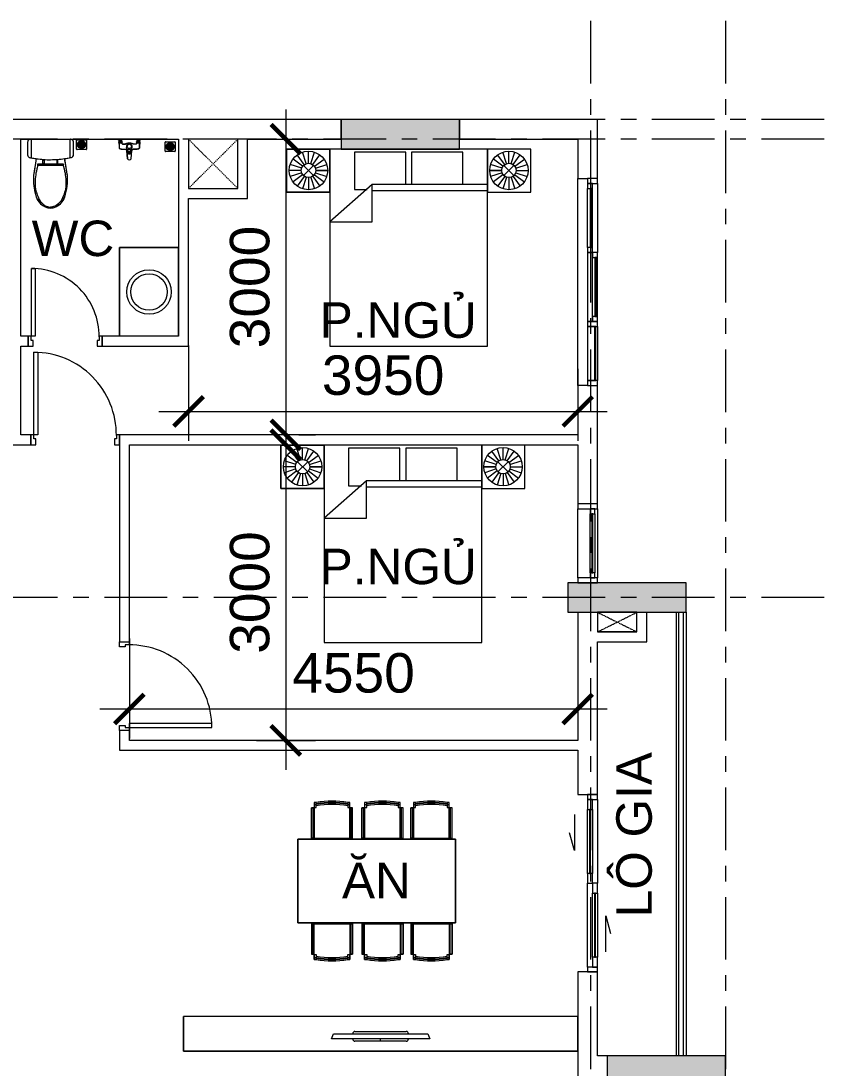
# Model space of a CAD drawing. Header units: millimetres. Extents: x -20144 to 126922, y -42414 to 48263.
# Drawn here: x 33850 to 42001, y 32975 to 43600 of the extents above; entities that cross this region are included whole.
import ezdxf

# ---------------------------------------------------------------- set-up
doc = ezdxf.new("R2010")
doc.units = ezdxf.units.MM
doc.linetypes.add('Dash', pattern=[6.35, 3.175, -3.175])
doc.linetypes.add('Grid Line', pattern=[22.225, 12.7, -3.175, 3.175, -3.175])
for name, color, linetype, lineweight in [('A-DETL-GENF', 31, 'Continuous', 5), ('A-DETL-GENF-HDLN', 161, 'Dash', 5), ('CHU', 181, 'Continuous', 5), ('CUA', 31, 'Continuous', 9), ('DIM', 1, 'Continuous', 5), ('LC.HA', 8, 'Continuous', 9), ('NET CAT', 3, 'Continuous', 5), ('NET THAY 1', 41, 'Continuous', 5), ('NET-CAT', 3, 'Continuous', 15), ('NET-THAY', 2, 'Continuous', 9), ('THIET BI', 44, 'Continuous', 5), ('THIET-BI', 44, 'Continuous', 5), ('TRUC', 225, 'Continuous', 5)]:
    doc.layers.add(name, color=color, linetype=linetype, lineweight=lineweight)
doc.styles.add('Arial_2', font='arial.ttf', dxfattribs={"height": 360})
doc.styles.add('TA1', font='arial.ttf')
doc.dimstyles.new('D_200_KTx2', dxfattribs={"dimtxt": 400, "dimasz": 300, "dimexe": 300, "dimexo": 300, "dimgap": 160, "dimtad": 1, "dimdec": 0, "dimzin": 9, "dimtxsty": 'TA1', "dimblk": 'ARCHTICK', "dimcen": 1, "dimdle": 300, "dimclrd": 256, "dimclre": 256, "dimclrt": 7, "dimadec": 0, "dimazin": 0, "dimtfac": 1, "dimtdec": 0, "dimtix": 1, "dimtmove": 1, "dimatfit": 3, "dimldrblk": 'ARCHTICK', "dimfxl": 0, "dimtolj": 1, "dimtzin": 0, "dimlwd": -1, "dimlwe": -1, "dimarcsym": 0})

# ---------------------------------------------------------------- blocks, each defined once
blk = doc.blocks.new('X-PHONG NGU 2 - X-PHONG NGU 2_Recovery_-1759957-MẶT BẰNG TẦNG 24')
at = {"layer": 'CUA'}
for p, q in [((-1000, 0), (-1050, 0)), ((-1050, 0), (-1050, -100)), ((-450, 0), (-1000, 0)), ((-1000, 0), (-1000, -75)), ((-1000, -100), (-1000, 0)), ((-450, -75), (-450, 0)), ((-400, 0), (-450, 0)), ((-450, 0), (-450, -100)), ((300, 0), (-400, 0)), ((-400, 0), (-400, -50)), ((-400, -100), (-400, 0)), ((300, -50), (300, 0)), ((350, 0), (300, 0)), ((300, 0), (300, -50)), ((350, -50), (350, 0)), ((350, 0), (950, 0)), ((1000, 0), (950, 0)), ((950, 0), (950, -50)), ((1050, 0), (1000, 0)), ((1000, 0), (1000, -100)), ((1000, -50), (1000, 0)), ((1050, -100), (1050, 0)), ((-1050, -100), (-1000, -100)), ((-450, -75), (-1000, -75)), ((-1000, -75), (-1000, -85)), ((-1000, -75), (-450, -75)), ((-1000, -85), (-450, -85)), ((-450, -100), (-1000, -100)), ((-450, -85), (-450, -75)), ((-450, -100), (-400, -100)), ((-400, -50), (300, -50)), ((-350, -50), (-400, -50)), ((-400, -50), (-400, -100)), ((-400, -100), (-350, -100)), ((-350, -100), (-350, -50)), ((250, -75), (-350, -75)), ((-350, -75), (-350, -85)), ((-350, -85), (250, -85)), ((250, -85), (-350, -85)), ((-350, -85), (-350, -100)), ((-350, -100), (250, -100)), ((300, -50), (250, -50)), ((250, -50), (250, -100)), ((250, -85), (250, -75)), ((250, -100), (250, -85)), ((250, -100), (300, -100)), ((300, -50), (350, -50)), ((300, -100), (300, -50)), ((1000, -100), (300, -100)), ((950, -25), (350, -25)), ((350, -25), (350, -35)), ((350, -35), (950, -35)), ((950, -35), (350, -35)), ((350, -35), (350, -50)), ((350, -50), (950, -50)), ((950, -35), (950, -25)), ((950, -50), (950, -35)), ((950, -50), (1000, -50)), ((1000, -100), (1050, -100))]:
    blk.add_line(p, q, dxfattribs=at)
blk = doc.blocks.new('CUA LO GIA _LUA_ - CUA LO GIA 1800-1425039-MẶT BẰNG TẦNG 24')
at = {"layer": 'CUA'}
for p, q in [((332, 184), (511, 232)), ((697, 184), (332, 184)), ((-850, 100), (-900, 100)), ((-900, 100), (-900, 0)), ((-850, 0), (-850, 100)), ((-850, 100), (0, 100)), ((-750, 50), (-850, 50)), ((-850, 50), (-850, 0)), ((-850, 0), (-750, 0)), ((-750, 0), (-750, 50)), ((-750, 50), (-100, 50)), ((-100, 30), (-750, 30)), ((-750, 30), (-750, 20)), ((-750, 20), (-100, 20)), ((-100, 0), (-750, 0)), ((0, 50), (-100, 50)), ((-100, 50), (-100, 0)), ((-100, 20), (-100, 30)), ((-100, 0), (0, 0)), ((100, 100), (0, 100)), ((0, 100), (0, 50)), ((0, 0), (0, 50)), ((0, 50), (100, 50)), ((100, 50), (100, 100)), ((100, 100), (750, 100)), ((750, 80), (100, 80)), ((100, 80), (100, 70)), ((100, 70), (750, 70)), ((750, 50), (100, 50)), ((850, 100), (750, 100)), ((750, 100), (750, 50)), ((750, 70), (750, 80)), ((750, 50), (850, 50)), ((850, 50), (850, 100)), ((900, 100), (850, 100)), ((850, 100), (850, 0)), ((900, 0), (900, 100)), ((-900, 0), (-850, 0)), ((850, 0), (0, 0)), ((850, 0), (900, 0)), ((-697, -134), (-332, -134)), ((-332, -134), (-511, -182))]:
    blk.add_line(p, q, dxfattribs=at)
blk = doc.blocks.new('X-PHONG NGU 5 - X-PHONG NGU 800-1425040-MẶT BẰNG TẦNG 24')
at = {"layer": 'CUA'}
for p, q in [((-350, 100), (-400, 100)), ((-400, 100), (-400, -100)), ((-350, -100), (-350, 100)), ((-350, 100), (350, 100)), ((400, 100), (350, 100)), ((350, 100), (350, -100)), ((400, -100), (400, 100)), ((-400, -100), (-350, -100)), ((-300, -25), (-350, -25)), ((-350, -25), (-350, -75)), ((-350, -75), (-300, -75)), ((350, -100), (-350, -100)), ((-300, -75), (-300, -25)), ((-300, -25), (300, -25)), ((300, -45), (-300, -45)), ((-300, -45), (-300, -55)), ((-300, -55), (300, -55)), ((300, -75), (-300, -75)), ((350, -25), (300, -25)), ((300, -25), (300, -75)), ((300, -55), (300, -45)), ((300, -75), (350, -75)), ((350, -75), (350, -25)), ((350, -100), (400, -100))]:
    blk.add_line(p, q, dxfattribs=at)
blk = doc.blocks.new('X-LA - X-LA-1425154-MẶT BẰNG TẦNG 24')
at = {"layer": 'THIET-BI'}
for p, q in [((450, 0), (-450, 0)), ((-450, 0), (-450, -600)), ((-450, -600), (-450, 0)), ((-450, 0), (450, 0)), ((-450, -600), (450, -600)), ((450, -600), (-450, -600))]:
    blk.add_line(p, q, dxfattribs=at)
for radius in [225, 185]:
    blk.add_circle((0, -300), radius, dxfattribs=at)
blk = doc.blocks.new('X-BAN AN 4 GHE - X-BAN AN 4 GHE 2-1366074-MẶT BẰNG TẦNG 24')
at = {"layer": 'THIET BI'}
for p, q in [((187, 373), (165, 373)), ((165, 373), (165, 318)), ((165, 373), (165, 10)), ((187, 373), (165, 373)), ((165, 351), (187, 351)), ((165, 322), (187, 322)), ((187, 338), (187, 373)), ((187, 322), (187, 338)), ((528, 373), (506, 373)), ((506, 373), (506, 338)), ((528, 373), (506, 373)), ((506, 351), (528, 351)), ((506, 338), (506, 322)), ((506, 322), (528, 322)), ((528, 318), (528, 373)), ((528, 10), (528, 373)), ((699, 373), (677, 373)), ((677, 373), (677, 318)), ((677, 373), (677, 10)), ((699, 373), (677, 373)), ((677, 351), (699, 351)), ((677, 322), (699, 322)), ((699, 338), (699, 373)), ((699, 322), (699, 338)), ((1039, 373), (1018, 373)), ((1018, 373), (1018, 338)), ((1039, 373), (1018, 373)), ((1018, 351), (1039, 351)), ((1018, 338), (1018, 322)), ((1018, 322), (1039, 322)), ((1039, 318), (1039, 373)), ((1039, 10), (1039, 373)), ((1195, 373), (1174, 373)), ((1174, 373), (1174, 318)), ((1174, 373), (1174, 10)), ((1195, 373), (1174, 373)), ((1174, 351), (1195, 351)), ((1174, 322), (1195, 322)), ((1195, 338), (1195, 373)), ((1195, 322), (1195, 338)), ((1536, 373), (1515, 373)), ((1515, 373), (1515, 338)), ((1536, 373), (1515, 373)), ((1515, 351), (1536, 351)), ((1515, 338), (1515, 322)), ((1515, 322), (1536, 322)), ((1536, 318), (1536, 373)), ((1536, 10), (1536, 373)), ((165, 318), (137, 318)), ((137, 318), (137, 10)), ((137, 318), (156, 318)), ((137, 10), (137, 318)), ((156, 318), (156, 10)), ((556, 318), (528, 318)), ((537, 318), (537, 10)), ((556, 318), (537, 318)), ((556, 10), (556, 318)), ((556, 10), (556, 318)), ((648, 318), (648, 10)), ((677, 318), (648, 318)), ((648, 318), (667, 318)), ((648, 10), (648, 318)), ((667, 318), (667, 10)), ((1068, 318), (1039, 318)), ((1049, 318), (1049, 10)), ((1068, 318), (1049, 318)), ((1068, 10), (1068, 318)), ((1068, 10), (1068, 318)), ((1145, 318), (1145, 10)), ((1174, 318), (1145, 318)), ((1145, 318), (1164, 318)), ((1145, 10), (1145, 318)), ((1164, 318), (1164, 10)), ((1565, 318), (1536, 318)), ((1546, 318), (1546, 10)), ((1565, 318), (1546, 318)), ((1565, 10), (1565, 318)), ((1565, 10), (1565, 318)), ((1600, 0), (0, 0)), ((0, 0), (0, -850)), ((0, -850), (0, 0)), ((0, 0), (1600, 0)), ((137, 10), (556, 10)), ((156, 10), (137, 10)), ((165, 10), (528, 10)), ((537, 10), (556, 10)), ((648, 10), (1068, 10)), ((667, 10), (648, 10)), ((677, 10), (1039, 10)), ((1049, 10), (1068, 10)), ((1145, 10), (1565, 10)), ((1164, 10), (1145, 10)), ((1174, 10), (1536, 10)), ((1546, 10), (1565, 10)), ((1600, -850), (1600, 0)), ((1600, 0), (1600, -850)), ((0, -850), (1600, -850)), ((1600, -850), (0, -850)), ((556, -860), (137, -860)), ((137, -860), (137, -1168)), ((156, -860), (137, -860)), ((137, -860), (137, -1168)), ((156, -1168), (156, -860)), ((165, -860), (528, -860)), ((165, -1223), (165, -860)), ((528, -860), (528, -1223)), ((537, -860), (556, -860)), ((537, -1168), (537, -860)), ((556, -1168), (556, -860)), ((556, -860), (556, -1168)), ((1068, -860), (648, -860)), ((648, -860), (648, -1168)), ((667, -860), (648, -860)), ((648, -860), (648, -1168)), ((667, -1168), (667, -860)), ((677, -860), (1039, -860)), ((677, -1223), (677, -860)), ((1039, -860), (1039, -1223)), ((1049, -860), (1068, -860)), ((1049, -1168), (1049, -860)), ((1068, -1168), (1068, -860)), ((1068, -860), (1068, -1168)), ((1565, -860), (1145, -860)), ((1145, -860), (1145, -1168)), ((1164, -860), (1145, -860)), ((1145, -860), (1145, -1168)), ((1164, -1168), (1164, -860)), ((1174, -860), (1536, -860)), ((1174, -1223), (1174, -860)), ((1536, -860), (1536, -1223)), ((1546, -860), (1565, -860)), ((1546, -1168), (1546, -860)), ((1565, -1168), (1565, -860)), ((1565, -860), (1565, -1168)), ((137, -1168), (165, -1168)), ((137, -1168), (156, -1168)), ((165, -1168), (165, -1223)), ((528, -1223), (528, -1168)), ((528, -1168), (556, -1168)), ((556, -1168), (537, -1168)), ((648, -1168), (677, -1168)), ((648, -1168), (667, -1168)), ((677, -1168), (677, -1223)), ((1039, -1223), (1039, -1168)), ((1039, -1168), (1068, -1168)), ((1068, -1168), (1049, -1168)), ((1145, -1168), (1174, -1168)), ((1145, -1168), (1164, -1168)), ((1174, -1168), (1174, -1223)), ((1536, -1223), (1536, -1168)), ((1536, -1168), (1565, -1168)), ((1565, -1168), (1546, -1168)), ((165, -1172), (187, -1172)), ((165, -1201), (187, -1201)), ((165, -1223), (187, -1223)), ((187, -1223), (165, -1223)), ((187, -1172), (187, -1188)), ((187, -1188), (187, -1223)), ((506, -1172), (528, -1172)), ((506, -1188), (506, -1172)), ((506, -1223), (506, -1188)), ((506, -1201), (528, -1201)), ((506, -1223), (528, -1223)), ((528, -1223), (506, -1223)), ((677, -1172), (699, -1172)), ((677, -1201), (699, -1201)), ((677, -1223), (699, -1223)), ((699, -1223), (677, -1223)), ((699, -1172), (699, -1188)), ((699, -1188), (699, -1223)), ((1018, -1172), (1039, -1172)), ((1018, -1188), (1018, -1172)), ((1018, -1223), (1018, -1188)), ((1018, -1201), (1039, -1201)), ((1018, -1223), (1039, -1223)), ((1039, -1223), (1018, -1223)), ((1174, -1172), (1195, -1172)), ((1174, -1201), (1195, -1201)), ((1174, -1223), (1195, -1223)), ((1195, -1223), (1174, -1223)), ((1195, -1172), (1195, -1188)), ((1195, -1188), (1195, -1223)), ((1515, -1172), (1536, -1172)), ((1515, -1188), (1515, -1172)), ((1515, -1223), (1515, -1188)), ((1515, -1201), (1536, -1201)), ((1515, -1223), (1536, -1223)), ((1536, -1223), (1515, -1223))]:
    blk.add_line(p, q, dxfattribs=at)
for centre, radius, start, end in [((347, -628), 1013, 80.9407, 99.0593), ((347, -628), 1013, 80.9407, 99.0593), ((347, -628), 999, 80.808, 99.192), ((347, -648), 1013, 80.9407, 99.0593), ((347, -648), 999, 80.808, 99.192), ((858, -628), 1013, 80.9407, 99.0593), ((858, -628), 1013, 80.9407, 99.0593), ((858, -628), 999, 80.808, 99.192), ((858, -648), 1013, 80.9407, 99.0593), ((858, -648), 999, 80.808, 99.192), ((1355, -628), 1013, 80.9407, 99.0593), ((1355, -628), 1013, 80.9407, 99.0593), ((1355, -628), 999, 80.808, 99.192), ((1355, -648), 1013, 80.9407, 99.0593), ((1355, -648), 999, 80.808, 99.192), ((347, -202), 999, 260.808, 279.192), ((347, -202), 1013, 260.9407, 279.0593), ((347, -222), 999, 260.808, 279.192), ((347, -222), 1013, 260.9407, 279.0593), ((347, -222), 1013, 260.9407, 279.0593), ((858, -202), 999, 260.808, 279.192), ((858, -202), 1013, 260.9407, 279.0593), ((858, -222), 999, 260.808, 279.192), ((858, -222), 1013, 260.9407, 279.0593), ((858, -222), 1013, 260.9407, 279.0593), ((1355, -202), 999, 260.808, 279.192), ((1355, -202), 1013, 260.9407, 279.0593), ((1355, -222), 999, 260.808, 279.192), ((1355, -222), 1013, 260.9407, 279.0593), ((1355, -222), 1013, 260.9407, 279.0593)]:
    blk.add_arc(centre, radius, start, end, dxfattribs=at)
blk = doc.blocks.new('X-GIUONG1 - X-GIUONG-1305651-MẶT BẰNG TẦNG 24')
at = {"layer": 'THIET BI'}
for p, q in [((-800, 0), (-1239, 0)), ((-1239, 0), (-1239, -439)), ((-1239, 0), (-800, 0)), ((-1239, -439), (-1239, 0)), ((-1076, -174), (-1174, -103)), ((-1060, -158), (-1131, -60)), ((-1039, -148), (-1077, -32)), ((-1017, -144), (-1017, -22)), ((-994, -148), (-956, -32)), ((-974, -158), (-902, -60)), ((-957, -174), (-859, -103)), ((-800, -439), (-800, 0)), ((800, 0), (-800, 0)), ((-800, 0), (-800, -2000)), ((800, 0), (-800, 0)), ((-800, 0), (-800, -439)), ((-800, 0), (-800, -2000)), ((-550, -30), (-550, -410)), ((-30, -30), (-550, -30)), ((-30, -360), (-30, -30)), ((30, -30), (30, -360)), ((550, -30), (30, -30)), ((550, -360), (550, -30)), ((1239, 0), (800, 0)), ((800, 0), (800, -439)), ((800, -2000), (800, 0)), ((1239, 0), (800, 0)), ((800, 0), (800, -439)), ((800, -2000), (800, 0)), ((957, -174), (859, -103)), ((974, -158), (902, -60)), ((994, -148), (956, -32)), ((1017, -144), (1017, -22)), ((1039, -148), (1077, -32)), ((1060, -158), (1131, -60)), ((1076, -174), (1174, -103)), ((1239, -439), (1239, 0)), ((1239, -439), (1239, 0)), ((-1086, -195), (-1202, -157)), ((-1068, -269), (-965, -166)), ((-1068, -166), (-965, -269)), ((-947, -195), (-831, -157)), ((947, -195), (831, -157)), ((1068, -269), (965, -166)), ((1068, -166), (965, -269)), ((1086, -195), (1202, -157)), ((-1090, -217), (-1212, -217)), ((-1086, -240), (-1202, -278)), ((-1076, -260), (-1174, -332)), ((-1060, -277), (-1131, -375)), ((-1039, -287), (-1077, -403)), ((-1017, -291), (-1017, -412)), ((-994, -287), (-956, -403)), ((-974, -277), (-902, -375)), ((-957, -260), (-859, -332)), ((-947, -240), (-831, -278)), ((-943, -217), (-821, -217)), ((-821, -217), (-943, -217)), ((943, -217), (821, -217)), ((821, -217), (943, -217)), ((947, -240), (831, -278)), ((957, -260), (859, -332)), ((974, -277), (902, -375)), ((994, -287), (956, -403)), ((1017, -291), (1017, -412)), ((1039, -287), (1077, -403)), ((1060, -277), (1131, -375)), ((1076, -260), (1174, -332)), ((1086, -240), (1202, -278)), ((1090, -217), (1212, -217)), ((-370, -360), (-800, -740)), ((-550, -410), (-420, -410)), ((-370, -740), (-370, -360)), ((800, -360), (-370, -360)), ((-370, -420), (800, -420)), ((-1239, -439), (-800, -439)), ((-800, -439), (-1239, -439)), ((800, -439), (1239, -439)), ((800, -439), (1239, -439)), ((-800, -740), (-370, -740)), ((-800, -2000), (800, -2000)), ((-800, -2000), (800, -2000))]:
    blk.add_line(p, q, dxfattribs=at)
for centre, radius in [((-1017, -217), 195), ((1017, -217), 195), ((-1017, -217), 73.2), ((1017, -217), 73.2)]:
    blk.add_circle(centre, radius, dxfattribs=at)
blk = doc.blocks.new('X-XI2 - X-XI-V17-MẶT BẰNG TẦNG 24')
at = {"layer": 'THIET-BI'}
for p, q in [((-231, -17), (-233, -33)), ((-233, -29), (-233, -158)), ((-233, -29), (-233, -158)), ((-233, -33), (-233, -45)), ((-233, -45), (-233, -158)), ((-228, -12), (-231, -17)), ((-222, -6), (-228, -12)), ((-212, -1), (-222, -6)), ((-205, 0), (-212, -1)), ((-195, 0), (-195, -186)), ((195, 0), (195, -186)), ((215, -2), (205, 0)), ((219, -4), (215, -2)), ((225, -8), (219, -4)), ((228, -12), (225, -8)), ((232, -19), (228, -12)), ((233, -29), (232, -19)), ((233, -158), (233, -29)), ((233, -158), (233, -29)), ((233, -158), (233, -29)), ((-233, -158), (-233, -162)), ((-233, -162), (-231, -169)), ((-231, -169), (-228, -174)), ((-228, -174), (-224, -179)), ((-224, -179), (-217, -184)), ((-217, -184), (-209, -186)), ((-209, -186), (-202, -188)), ((-202, -188), (-192, -190)), ((-192, -190), (-184, -191)), ((-184, -191), (-168, -194)), ((-168, -194), (-150, -197)), ((-144, -197), (-167, -335)), ((-144, -197), (-167, -335)), ((-150, -197), (-144, -197)), ((-144, -197), (-148, -221)), ((144, -197), (213, -186)), ((167, -335), (144, -197)), ((167, -335), (144, -197)), ((147, -216), (144, -197)), ((213, -186), (221, -182)), ((221, -182), (226, -176)), ((226, -176), (232, -167)), ((232, -167), (233, -158)), ((-162, -304), (-165, -322)), ((-158, -281), (-162, -304)), ((-155, -266), (-158, -281)), ((-148, -221), (-155, -266)), ((-128, -250), (128, -250)), ((-128, -268), (-128, -250)), ((-9, -268), (-128, -268)), ((-77, -214), (-66, -214)), ((-77, -245), (-77, -214)), ((-66, -245), (-77, -245)), ((-66, -214), (-66, -245)), ((128, -268), (-9, -268)), ((64, -214), (64, -245)), ((74, -214), (64, -214)), ((64, -245), (74, -245)), ((74, -245), (74, -214)), ((128, -250), (128, -268)), ((152, -245), (147, -216)), ((157, -278), (152, -245)), ((162, -305), (157, -278)), ((167, -335), (162, -305)), ((-171, -365), (-173, -383)), ((-173, -383), (-173, -402)), ((-173, -402), (-173, -436)), ((-169, -349), (-171, -365)), ((-165, -322), (-169, -349)), ((172, -371), (167, -335)), ((173, -396), (172, -371)), ((173, -426), (173, -396)), ((-173, -436), (-173, -446)), ((-173, -446), (-170, -475)), ((-170, -475), (-166, -495)), ((-166, -495), (-161, -521)), ((-161, -521), (-151, -556)), ((155, -544), (162, -518)), ((162, -518), (165, -502)), ((165, -502), (173, -446)), ((173, -446), (173, -426)), ((-151, -556), (-144, -587)), ((-144, -587), (-132, -613)), ((-132, -613), (-122, -629)), ((-122, -629), (-100, -654)), ((114, -639), (132, -613)), ((132, -613), (145, -581)), ((145, -581), (151, -556)), ((151, -556), (155, -544)), ((-100, -654), (-88, -665)), ((-88, -665), (-70, -677)), ((-70, -677), (-50, -687)), ((-50, -687), (-20, -697)), ((-20, -697), (0, -700)), ((0, -700), (35, -693)), ((35, -693), (61, -682)), ((61, -682), (86, -666)), ((86, -666), (100, -654)), ((100, -654), (114, -639))]:
    blk.add_line(p, q, dxfattribs=at)
for centre, radius, start, end in [((-204, -29), 29, 91.4594, 180), ((-204, -29), 29, 90.5094, 180), ((204, -29), 29, 360, 88.5406), ((204, -29), 29, 0, 89.4906), ((-204, -158), 29, 180, 259.8599), ((-204, -158), 29, 180, 259.8599), ((18, 960), 1169, 258.7762, 262.0348), ((18, 960), 1169, 258.7762, 262.0348), ((18, 960), 1169, 262.1447, 269.1633), ((-16, 958), 1166, 270.8375, 277.7683), ((-18, 960), 1169, 277.9652, 281.2238), ((-18, 960), 1169, 277.9652, 281.2238), ((204, -158), 29, 280.1401, 360), ((204, -158), 29, 280.1401, 0), ((287, -414), 461, 170.0941, 197.8856), ((287, -414), 461, 170.0941, 197.8856), ((-287, -414), 461, 342.1144, 9.9059), ((-287, -414), 461, 342.1144, 9.9059), ((18, -530), 172, 188.8267, 263.9098), ((18, -530), 172, 188.8267, 263.9098), ((-18, -530), 172, 276.0902, 351.1733), ((-18, -530), 172, 276.0902, 351.1733)]:
    blk.add_arc(centre, radius, start, end, dxfattribs=at)
for points in [[(-128, -268), (-143, -316), (-152, -365), (-160, -442), (-151, -517), (-130, -585), (-94, -652), (-37, -689), (-3, -689), (0, -689)], [(128, -268), (143, -316), (152, -365), (160, -442), (151, -517), (130, -585), (94, -652), (37, -689), (3, -689), (0, -689)]]:
    blk.add_open_spline(points, degree=3, knots=[12.724379, 12.724379, 12.724379, 12.724379, 75.096459, 151.912755, 228.70098, 282.501534, 351.034079, 439.49288, 447.51098, 447.51098, 447.51098, 447.51098], dxfattribs=at)
blk = doc.blocks.new('X-SEN1 - X-SEN-1404906-MẶT BẰNG TẦNG 24')
at = {"layer": 'THIET-BI'}
for p, q in [((-68, 0), (-112, 0)), ((-112, 0), (-112, -4)), ((-112, 0), (-68, 0)), ((-112, -4), (-112, 0)), ((-68, -4), (-68, 0)), ((-68, 0), (-68, -4)), ((112, 0), (68, 0)), ((68, 0), (68, -4)), ((68, 0), (68, -4)), ((112, 0), (68, 0)), ((112, -4), (112, 0)), ((112, -4), (112, 0)), ((-112, -4), (-100, -13)), ((-68, -4), (-112, -4)), ((-112, -4), (-100, -13)), ((-100, -25), (-107, -25)), ((-73, -25), (-107, -25)), ((-107, -34), (-105, -34)), ((-107, -34), (-73, -34)), ((-105, -34), (-105, -37)), ((-105, -34), (-105, -37)), ((-75, -34), (-105, -34)), ((-105, -37), (-75, -37)), ((-100, -13), (-100, -25)), ((-100, -13), (-80, -13)), ((-80, -13), (-100, -13)), ((-100, -13), (-100, -25)), ((-80, -13), (-68, -4)), ((-80, -13), (-68, -4)), ((-80, -25), (-80, -13)), ((-80, -25), (-80, -13)), ((-73, -25), (-80, -25)), ((-75, -37), (-75, -34)), ((-75, -34), (-73, -34)), ((-75, -37), (-75, -34)), ((-13, -142), (-28, -81)), ((-8, -140), (-14, -105)), ((8, -140), (14, -105)), ((13, -142), (28, -81)), ((68, -4), (80, -13)), ((112, -4), (68, -4)), ((68, -4), (80, -13)), ((80, -25), (73, -25)), ((107, -25), (73, -25)), ((73, -34), (75, -34)), ((73, -34), (107, -34)), ((75, -34), (75, -37)), ((75, -34), (75, -37)), ((105, -34), (75, -34)), ((75, -37), (105, -37)), ((80, -13), (80, -25)), ((100, -13), (80, -13)), ((80, -13), (100, -13)), ((100, -13), (80, -13)), ((80, -13), (80, -25)), ((100, -13), (112, -4)), ((100, -13), (112, -4)), ((100, -25), (100, -13)), ((100, -25), (100, -13)), ((107, -25), (100, -25)), ((105, -37), (105, -34)), ((105, -34), (107, -34)), ((105, -37), (105, -34)), ((-27, -113), (-17, -199)), ((-17, -199), (-27, -113)), ((17, -199), (27, -113)), ((17, -199), (27, -113))]:
    blk.add_line(p, q, dxfattribs=at)
for centre, radius in [((0, -73), 21.5), ((0, -130), 7.2)]:
    blk.add_circle(centre, radius, dxfattribs=at)
for centre, radius, start, end in [((-103, -30), 6.9, 148.0246, 211.9754), ((-103, -30), 6.9, 148.0246, 211.9754), ((-107, -27), 1.8, 90, 148.0246), ((-107, -27), 1.8, 90, 148.0246), ((-107, -33), 1.8, 211.9754, 270), ((-107, -33), 1.8, 211.9754, 270), ((-112, -30), 6.9, 319.2845, 40.7155), ((-94, -30), 6.9, 139.2845, 220.7155), ((-85, -30), 6.9, 319.2845, 40.7155), ((-68, -30), 6.9, 139.2845, 220.7155), ((-73, -27), 1.8, 31.9754, 90), ((-73, -27), 1.8, 31.9754, 90), ((-73, -33), 1.8, 270, 328.0246), ((-73, -33), 1.8, 270, 328.0246), ((-77, -30), 6.9, 328.0246, 31.9754), ((-77, -30), 6.9, 328.0246, 31.9754), ((0, -73), 28.3, 89.2517, 195.6693), ((-9, -105), 4.5, 74.0703, 190.1556), ((0, -73), 28.3, 254.0703, 270.7483), ((0, -73), 28.3, 344.3307, 90.7483), ((0, -73), 28.3, 269.2517, 285.9297), ((9, -105), 4.5, 349.8444, 105.9297), ((77, -30), 6.9, 148.0246, 211.9754), ((77, -30), 6.9, 148.0246, 211.9754), ((73, -27), 1.8, 90, 148.0246), ((73, -27), 1.8, 90, 148.0246), ((73, -33), 1.8, 211.9754, 270), ((73, -33), 1.8, 211.9754, 270), ((68, -30), 6.9, 319.2845, 40.7155), ((86, -30), 6.9, 139.2845, 220.7155), ((95, -30), 6.9, 319.2845, 40.7155), ((112, -30), 6.9, 139.2845, 220.7155), ((107, -27), 1.8, 31.9754, 90), ((107, -27), 1.8, 31.9754, 90), ((107, -33), 1.8, 270, 328.0246), ((107, -33), 1.8, 270, 328.0246), ((103, -30), 6.9, 328.0246, 31.9754), ((103, -30), 6.9, 328.0246, 31.9754), ((0, -191), 19.3, 205.0481, 334.9519), ((0, -191), 19.3, 205.0481, 334.9519), ((0, -135), 14.7, 208.4144, 331.5856), ((0, -137), 8.24, 201.1294, 338.8706)]:
    blk.add_arc(centre, radius, start, end, dxfattribs=at)
for points, knots in [([(-105, -37), (-105, -39), (-105, -43), (-105, -49), (-104, -54), (-104, -62), (-104, -68), (-104, -74), (-104, -75), (-104, -77), (-104, -78), (-104, -79), (-104, -80), (-104, -81), (-104, -82), (-104, -82), (-103, -83), (-103, -83), (-103, -83), (-103, -84), (-103, -85), (-103, -87), (-103, -88), (-103, -88), (-102, -89), (-102, -90), (-101, -91), (-101, -92), (-100, -92), (-99, -94), (-98, -95), (-96, -96), (-95, -97), (-94, -97), (-92, -98), (-91, -98), (-90, -98), (-90, -99), (-89, -99), (-88, -99), (-87, -99), (-86, -99), (-85, -99), (-84, -99), (-83, -99), (-82, -99), (-81, -99), (-80, -100), (-78, -100), (-76, -100), (-73, -100), (-70, -100), (-66, -101), (-62, -101), (-56, -102), (-52, -102), (-49, -102), (-47, -102), (-46, -102), (-45, -102), (-44, -102), (-44, -102), (-43, -102), (-41, -102), (-40, -102), (-39, -102), (-39, -102), (-38, -102), (-38, -102), (-38, -102), (-37, -102), (-36, -103), (-34, -103), (-33, -103), (-32, -104), (-32, -105), (-30, -106), (-29, -108), (-28, -110), (-27, -112), (-27, -113)], [0, 0, 0, 0, 0.041667, 0.083333, 0.125, 0.166667, 0.25, 0.270833, 0.28125, 0.291667, 0.296875, 0.302083, 0.3125, 0.322917, 0.328125, 0.330729, 0.333333, 0.335938, 0.338542, 0.34375, 0.354167, 0.364583, 0.369792, 0.375, 0.380208, 0.385417, 0.395833, 0.40625, 0.411458, 0.416667, 0.4375, 0.447917, 0.458333, 0.46875, 0.479167, 0.489583, 0.494792, 0.5, 0.505208, 0.510417, 0.520833, 0.53125, 0.536458, 0.541667, 0.546875, 0.552083, 0.5625, 0.572917, 0.583333, 0.604167, 0.625, 0.645833, 0.666667, 0.708333, 0.75, 0.791667, 0.802083, 0.8125, 0.822917, 0.828125, 0.833333, 0.838542, 0.84375, 0.854167, 0.864583, 0.869792, 0.872396, 0.875, 0.877604, 0.880208, 0.885417, 0.895833, 0.90625, 0.916667, 0.921875, 0.927083, 0.9375, 0.958333, 0.979167, 1, 1, 1, 1]), ([(-105, -37), (-105, -52), (-104, -69), (-103, -88), (-100, -94), (-92, -99), (-73, -100), (-54, -102), (-34, -102), (-29, -107), (-28, -111), (-27, -113)], [0, 0, 0, 0, 45.441328, 49.333631, 56.110562, 66.562664, 73.682324, 114.966912, 125.570438, 129.900151, 136.284558, 136.284558, 136.284558, 136.284558]), ([(0, -41), (-2, -41), (-6, -41), (-10, -41), (-14, -42), (-18, -42), (-21, -43), (-24, -44), (-27, -45), (-30, -45), (-33, -46), (-36, -47), (-39, -48), (-42, -49), (-45, -49), (-48, -50), (-52, -50), (-55, -51), (-57, -51), (-58, -51), (-59, -51), (-60, -51), (-61, -51), (-62, -51), (-62, -51), (-63, -51), (-64, -51), (-64, -51), (-65, -51), (-66, -51), (-66, -51), (-67, -51), (-67, -50), (-68, -50), (-69, -50), (-70, -49), (-71, -48), (-72, -47), (-73, -47), (-73, -46), (-74, -45), (-74, -44), (-74, -43), (-75, -43), (-75, -42), (-75, -41), (-75, -41), (-75, -40), (-75, -40), (-75, -39), (-75, -38), (-75, -37)], [0, 0, 0, 0, 0.041667, 0.083333, 0.125, 0.166667, 0.208333, 0.25, 0.291667, 0.333333, 0.375, 0.416667, 0.458333, 0.5, 0.541667, 0.583333, 0.625, 0.666667, 0.6875, 0.697917, 0.708333, 0.71875, 0.729167, 0.739583, 0.75, 0.755208, 0.760417, 0.770833, 0.78125, 0.786458, 0.791667, 0.796875, 0.802083, 0.8125, 0.833333, 0.84375, 0.854167, 0.875, 0.885417, 0.895833, 0.90625, 0.916667, 0.927083, 0.9375, 0.947917, 0.953125, 0.958333, 0.963542, 0.96875, 0.979167, 1, 1, 1, 1]), ([(-75, -37), (-75, -40), (-75, -45), (-68, -52), (-55, -51), (-39, -49), (-24, -43), (-12, -41), (0, -41)], [0, 0, 0, 0, 8.475038, 15.961674, 29.255673, 47.963091, 70.422589, 93.837243, 93.837243, 93.837243, 93.837243]), ([(75, -37), (75, -38), (75, -39), (75, -40), (75, -40), (75, -41), (75, -41), (75, -42), (75, -43), (74, -43), (74, -44), (74, -44), (74, -45), (73, -46), (73, -47), (72, -47), (71, -48), (70, -49), (69, -50), (68, -50), (67, -50), (67, -51), (66, -51), (66, -51), (65, -51), (64, -51), (63, -51), (63, -51), (62, -51), (62, -51), (61, -51), (60, -51), (59, -51), (58, -51), (57, -51), (55, -51), (52, -50), (47, -50), (42, -49), (37, -47), (33, -46), (30, -45), (27, -45), (24, -44), (21, -43), (18, -42), (14, -42), (10, -41), (6, -41), (2, -41), (0, -41)], [0, 0, 0, 0, 0.020833, 0.03125, 0.036458, 0.041667, 0.046875, 0.052083, 0.0625, 0.072917, 0.078125, 0.083333, 0.09375, 0.104167, 0.114583, 0.125, 0.145833, 0.15625, 0.166667, 0.1875, 0.197917, 0.203125, 0.208333, 0.213542, 0.21875, 0.229167, 0.239583, 0.25, 0.255208, 0.260417, 0.270833, 0.28125, 0.291667, 0.302083, 0.3125, 0.333333, 0.375, 0.416667, 0.5, 0.583333, 0.625, 0.666667, 0.708333, 0.75, 0.791667, 0.833333, 0.875, 0.916667, 0.958333, 1, 1, 1, 1]), ([(75, -37), (75, -40), (75, -45), (68, -52), (55, -51), (39, -49), (24, -43), (12, -41), (0, -41)], [0, 0, 0, 0, 8.475038, 15.961674, 29.255673, 47.963091, 70.422589, 93.837243, 93.837243, 93.837243, 93.837243]), ([(27, -113), (27, -112), (28, -110), (29, -108), (30, -106), (32, -105), (32, -104), (33, -103), (34, -103), (36, -103), (37, -102), (38, -102), (38, -102), (38, -102), (39, -102), (39, -102), (40, -102), (41, -102), (43, -102), (44, -102), (44, -102), (45, -102), (46, -102), (47, -102), (49, -102), (52, -102), (58, -101), (65, -101), (73, -100), (77, -100), (80, -100), (81, -99), (82, -99), (83, -99), (84, -99), (85, -99), (86, -99), (87, -99), (88, -99), (89, -99), (90, -99), (90, -98), (91, -98), (92, -98), (94, -97), (95, -97), (96, -96), (98, -95), (99, -93), (100, -92), (101, -91), (102, -90), (102, -89), (103, -88), (103, -88), (103, -87), (103, -85), (103, -84), (103, -83), (103, -83), (103, -83), (104, -82), (104, -82), (104, -81), (104, -80), (104, -79), (104, -78), (104, -77), (104, -75), (104, -74), (104, -70), (104, -66), (104, -54), (105, -45), (105, -37)], [0, 0, 0, 0, 0.020833, 0.041667, 0.0625, 0.072917, 0.078125, 0.083333, 0.09375, 0.104167, 0.114583, 0.119792, 0.122396, 0.125, 0.127604, 0.130208, 0.135417, 0.145833, 0.15625, 0.161458, 0.166667, 0.171875, 0.177083, 0.1875, 0.197917, 0.208333, 0.25, 0.333333, 0.375, 0.416667, 0.427083, 0.4375, 0.447917, 0.453125, 0.458333, 0.463542, 0.46875, 0.479167, 0.489583, 0.494792, 0.5, 0.505208, 0.510417, 0.520833, 0.53125, 0.541667, 0.552083, 0.5625, 0.583333, 0.59375, 0.604167, 0.614583, 0.619792, 0.625, 0.630208, 0.635417, 0.645833, 0.65625, 0.661458, 0.664062, 0.666667, 0.669271, 0.671875, 0.677083, 0.6875, 0.697917, 0.703125, 0.708333, 0.71875, 0.729167, 0.75, 0.791667, 0.833333, 1, 1, 1, 1]), ([(105, -37), (105, -52), (104, -69), (103, -88), (100, -94), (92, -99), (73, -100), (54, -102), (34, -102), (29, -107), (28, -111), (27, -113)], [0, 0, 0, 0, 45.441328, 49.333631, 56.110562, 66.562664, 73.682324, 114.966912, 125.570438, 129.900151, 136.284558, 136.284558, 136.284558, 136.284558])]:
    blk.add_open_spline(points, degree=3, knots=knots, dxfattribs=at)
blk = doc.blocks.new('X-TV - X-TV-1732806-MẶT BẰNG TẦNG 24')
at = {"layer": 'THIET BI'}
for p, q in [((4000, 350), (0, 350)), ((0, 350), (0, 0)), ((0, 350), (4000, 350)), ((0, 0), (0, 350)), ((4000, 0), (4000, 350)), ((4000, 350), (4000, 0)), ((1500, 225), (2500, 225)), ((1522, 175), (1500, 225)), ((1740, 250), (2260, 250)), ((2000, 250), (2000, 225)), ((2500, 225), (2477, 175)), ((2477, 175), (1522, 175)), ((2260, 150), (1740, 150)), ((0, 0), (4000, 0))]:
    blk.add_line(p, q, dxfattribs=at)
for centre, start_param, end_param in [((1740, 225), 0, 1.570796), ((2260, 225), 4.712389, 6.283185), ((1740, 175), 1.570796, 3.141593), ((2260, 175), 3.141593, 4.712389)]:
    blk.add_ellipse(centre, major_axis=(0, 25), ratio=0.9, start_param=start_param, end_param=end_param, dxfattribs=at)
blk = doc.blocks.new('CUA PHONG NGU - Type 1-1365721-MẶT BẰNG TẦNG 24')
at = {"layer": 'CUA'}
for p, q in [((-318, 890), (-278, 890)), ((-318, 52), (-318, 890)), ((-278, 890), (-278, 52)), ((-278, 52), (-318, 52))]:
    blk.add_line(p, q, dxfattribs=at)
at = {"layer": 'CUA', "lineweight": 5}
for p, q in [((-319, 52), (-349, 52)), ((-349, 52), (-349, -48)), ((-319, 11), (-319, 52)), ((-299, 11), (-319, 11)), ((-299, -48), (-299, 11)), ((521, 11), (501, 11)), ((501, 11), (501, -48)), ((551, 52), (521, 52)), ((521, 52), (521, 11)), ((551, -48), (551, 52)), ((-349, -48), (-299, -48)), ((501, -48), (551, -48))]:
    blk.add_line(p, q, dxfattribs=at)
blk.add_arc((-318, 52), 838, 359.5, 90, dxfattribs=at)
blk = doc.blocks.new('CUA WC - Type 1-1365096-MẶT BẰNG TẦNG 24')
at = {"layer": 'CUA'}
for p, q in [((-243, 740), (-203, 740)), ((-243, 52), (-243, 740)), ((-203, 740), (-203, 52)), ((-203, 52), (-243, 52))]:
    blk.add_line(p, q, dxfattribs=at)
at = {"layer": 'CUA', "lineweight": 5}
for p, q in [((-244, 52), (-274, 52)), ((-274, 52), (-274, -48)), ((-244, 11), (-244, 52)), ((-224, 11), (-244, 11)), ((-224, -48), (-224, 11)), ((446, 11), (426, 11)), ((426, 11), (426, -48)), ((476, 52), (446, 52)), ((446, 52), (446, 11)), ((476, -48), (476, 52)), ((-274, -48), (-224, -48)), ((426, -48), (476, -48))]:
    blk.add_line(p, q, dxfattribs=at)
blk.add_arc((-243, 52), 688, 359.5, 90, dxfattribs=at)
blk = doc.blocks.new('CUA PHONG NGU - Type 1-1365695-MẶT BẰNG TẦNG 24')
at = {"layer": 'CUA', "lineweight": 5}
for p, q in [((-349, -52), (-349, 48)), ((-349, 48), (-299, 48)), ((-299, 48), (-299, -11)), ((501, 48), (551, 48)), ((501, -11), (501, 48)), ((551, 48), (551, -52)), ((-319, -52), (-349, -52)), ((-319, -11), (-319, -52)), ((-299, -11), (-319, -11)), ((521, -11), (501, -11)), ((521, -52), (521, -11)), ((551, -52), (521, -52))]:
    blk.add_line(p, q, dxfattribs=at)
at = {"layer": 'CUA'}
for p, q in [((-278, -52), (-318, -52)), ((-318, -52), (-318, -890)), ((-278, -890), (-278, -52)), ((-318, -890), (-278, -890))]:
    blk.add_line(p, q, dxfattribs=at)
at = {"layer": 'CUA', "lineweight": 5}
blk.add_arc((-318, -52), 838, 270, 0.5, dxfattribs=at)
blk = doc.blocks.new('Family1 - Family1 2-1425484-MẶT BẰNG TẦNG 24')
at = {"layer": 'A-DETL-GENF'}
for p, q in [((400, 200), (0, 200)), ((0, 200), (0, 0)), ((400, 0), (400, 200)), ((0, 0), (400, 0))]:
    blk.add_line(p, q, dxfattribs=at)
at = {"layer": 'A-DETL-GENF-HDLN'}
for p, q in [((0, 200), (400, 1)), ((0, 0), (400, 199))]:
    blk.add_line(p, q, dxfattribs=at)
blk = doc.blocks.new('Family1 - Family1 2-1425489-MẶT BẰNG TẦNG 24')
at = {"layer": 'A-DETL-GENF'}
for p, q in [((500, 500), (0, 500)), ((0, 500), (0, 0)), ((500, 0), (500, 500)), ((0, 0), (500, 0))]:
    blk.add_line(p, q, dxfattribs=at)
at = {"layer": 'A-DETL-GENF-HDLN'}
for p, q in [((0, 500), (500, 1)), ((0, 0), (500, 499))]:
    blk.add_line(p, q, dxfattribs=at)
blk = doc.blocks.new('A$C043A1407')
at = {"layer": 'LC.HA'}
h = blk.add_hatch(color=256, dxfattribs=at)
h.dxf.hatch_style = 1
h.paths.add_polyline_path([(14350, 26050), (14350, 25750), (15550, 25750), (15550, 26050)])
h = blk.add_hatch(color=256, dxfattribs=at)
h.dxf.hatch_style = 1
h.paths.add_polyline_path([(16650, 21350), (16650, 21050), (17850, 21050), (17850, 21350)])
h = blk.add_hatch(color=256, dxfattribs=at)
h.dxf.hatch_style = 1
h.paths.add_polyline_path([(17050, 16550), (17050, 16250), (18250, 16250), (18250, 16550)])
at = {"ltscale": 1000}
for points in [[(14350, 26050), (14350, 25750), (15550, 25750), (15550, 26050)], [(16650, 21350), (16650, 21050), (17850, 21050), (17850, 21350)], [(17050, 16550), (17050, 16250), (18250, 16250), (18250, 16550)]]:
    blk.add_lwpolyline(points, close=True, dxfattribs=at)
blk = doc.blocks.new('X-PHEU - X-PHEU-1231512-MẶT BẰNG TẦNG 23')
at = {"layer": 'THIET-BI'}
for p, q in [((25, 29), (25, 121)), ((29, 125), (121, 125)), ((58, 44), (58, 106)), ((62, 109), (62, 41)), ((68, 40), (68, 110)), ((72, 111), (72, 78)), ((77, 78), (77, 111)), ((82, 110), (82, 40)), ((88, 41), (88, 109)), ((92, 106), (92, 44)), ((125, 121), (125, 29)), ((121, 25), (29, 25)), ((42, 90), (42, 60)), ((47, 52), (47, 98)), ((52, 103), (52, 47)), ((72, 72), (72, 39)), ((77, 39), (77, 72)), ((97, 47), (97, 103)), ((102, 98), (102, 52)), ((107, 60), (107, 90))]:
    blk.add_line(p, q, dxfattribs=at)
blk.add_circle((75, 75), 40, dxfattribs=at)
for centre, radius, start, end in [((29, 121), 4, 90, 180), ((75, 75), 36, 119.0853, 128.6822), ((75, 75), 36, 102.0247, 110.3175), ((75, 75), 36, 90, 93.9821), ((75, 75), 36, 86.0179, 90), ((75, 75), 36, 69.6825, 77.9753), ((75, 75), 36, 51.3178, 60.9147), ((121, 121), 4, 0, 90), ((29, 29), 4, 180, 270), ((75, 75), 36, 139.8082, 154.5256), ((75, 75), 36, 205.4744, 220.1918), ((75, 75), 36, 231.3178, 240.9147), ((75, 75), 36, 249.6825, 257.9753), ((75, 75), 4, 128.6822, 231.3178), ((75, 75), 36, 266.0179, 270), ((75, 75), 36, 270, 273.9821), ((75, 75), 4, 308.6822, 51.3178), ((75, 75), 36, 282.0247, 290.3175), ((75, 75), 36, 299.0853, 308.6822), ((75, 75), 36, 25.4744, 40.1918), ((75, 75), 36, 319.8082, 334.5256), ((121, 29), 4, 270, 360)]:
    blk.add_arc(centre, radius, start, end, dxfattribs=at)
blk = doc.blocks.new('_ARCHTICK')
at = {"color": 0, "linetype": 'ByBlock', "const_width": 0.15}
blk.add_lwpolyline([(-0.5, -0.5), (0.5, 0.5)], dxfattribs=at)
blk = doc.blocks.new('*D254')
at = {"layer": 'Defpoints', "color": 0, "transparency": 16777216}
for p in [(36371, 42400), (36371, 39400), (36538, 39400)]:
    blk.add_point(p, dxfattribs=at)
at = {"layer": 'DIM', "transparency": 16777216}
for p, q in [((36538, 42700), (36538, 39100)), ((36671, 42400), (36838, 42400)), ((36671, 39400), (36838, 39400))]:
    blk.add_line(p, q, dxfattribs=at)
at = {"layer": 'DIM', "transparency": 16777216, "xscale": 300, "yscale": 300, "zscale": 300}
for p, rotation in [((36538, 42400), 90), ((36538, 39400), 270)]:
    blk.add_blockref('_ARCHTICK', p, dxfattribs=dict(at, rotation=rotation))
at = {"layer": 'DIM', "color": 7, "transparency": 16777216, "insert": (36174, 40900), "char_height": 400, "attachment_point": 5, "rotation": 90, "style": 'TA1'}
blk.add_mtext('\\A1;3000', dxfattribs=at)
blk = doc.blocks.new('*D255')
at = {"layer": 'Defpoints', "color": 0, "transparency": 16777216}
for p in [(35551, 40606), (39501, 40370), (39501, 39638)]:
    blk.add_point(p, dxfattribs=at)
at = {"layer": 'DIM', "transparency": 16777216}
for p, q in [((35551, 40306), (35551, 39338)), ((39501, 40070), (39501, 39338)), ((35251, 39638), (39801, 39638))]:
    blk.add_line(p, q, dxfattribs=at)
at = {"layer": 'DIM', "transparency": 16777216, "xscale": 300, "yscale": 300, "zscale": 300, "rotation": 180}
blk.add_blockref('_ARCHTICK', (35551, 39638), dxfattribs=at)
at = {"layer": 'DIM', "transparency": 16777216, "xscale": 300, "yscale": 300, "zscale": 300}
blk.add_blockref('_ARCHTICK', (39501, 39638), dxfattribs=at)
at = {"layer": 'DIM', "color": 7, "transparency": 16777216, "insert": (37526, 40003), "char_height": 400, "attachment_point": 5, "style": 'TA1'}
blk.add_mtext('\\A1;3950', dxfattribs=at)
blk = doc.blocks.new('*D256')
at = {"layer": 'Defpoints', "color": 0, "transparency": 16777216}
for p in [(34951, 37634), (39501, 37110), (34951, 36618)]:
    blk.add_point(p, dxfattribs=at)
at = {"layer": 'DIM', "transparency": 16777216}
for p, q in [((34951, 37334), (34951, 36318)), ((39501, 36810), (39501, 36318)), ((39801, 36618), (34651, 36618))]:
    blk.add_line(p, q, dxfattribs=at)
at = {"layer": 'DIM', "transparency": 16777216, "xscale": 300, "yscale": 300, "zscale": 300, "rotation": 180}
blk.add_blockref('_ARCHTICK', (34951, 36618), dxfattribs=at)
at = {"layer": 'DIM', "transparency": 16777216, "xscale": 300, "yscale": 300, "zscale": 300}
blk.add_blockref('_ARCHTICK', (39501, 36618), dxfattribs=at)
at = {"layer": 'DIM', "color": 7, "transparency": 16777216, "insert": (37226, 36982), "char_height": 400, "attachment_point": 5, "style": 'TA1'}
blk.add_mtext('\\A1;4550', dxfattribs=at)
blk = doc.blocks.new('*D257')
at = {"layer": 'Defpoints', "color": 0, "transparency": 16777216}
for p in [(35872, 39300), (35941, 36300), (36538, 36300)]:
    blk.add_point(p, dxfattribs=at)
at = {"layer": 'DIM', "transparency": 16777216}
for p, q in [((36538, 39600), (36538, 36000)), ((36172, 39300), (36838, 39300)), ((36241, 36300), (36838, 36300))]:
    blk.add_line(p, q, dxfattribs=at)
at = {"layer": 'DIM', "transparency": 16777216, "xscale": 300, "yscale": 300, "zscale": 300}
for p, rotation in [((36538, 39300), 90), ((36538, 36300), 270)]:
    blk.add_blockref('_ARCHTICK', p, dxfattribs=dict(at, rotation=rotation))
at = {"layer": 'DIM', "color": 7, "transparency": 16777216, "insert": (36174, 37800), "char_height": 400, "attachment_point": 5, "rotation": 90, "style": 'TA1'}
blk.add_mtext('\\A1;3000', dxfattribs=at)

msp = doc.modelspace()

# ---------------------------------------------------------------- linework, layer by layer
at = {"layer": 'NET THAY 1'}
for p, q in [((40525.5, 37599.9), (40575.5, 37599.9)), ((40525.5, 33099.9), (40525.5, 37599.9)), ((40575.5, 33099.9), (40575.5, 37599.9)), ((40575.5, 33099.9), (40525.5, 33099.9))]:
    msp.add_line(p, q, dxfattribs=at)
at = {"layer": 'NET-CAT'}
for p, q in [((37100.3, 42599.9), (33650.5, 42599.9)), ((37100.3, 42399.9), (37100.3, 42599.9)), ((39700.5, 42599.9), (38300.5, 42599.9)), ((38300.5, 42599.9), (38300.5, 42399.9)), ((39700.5, 41999.9), (39700.5, 42599.9)), ((33850.5, 40399.9), (33850.5, 42399.9)), ((33850.5, 42399.9), (34838.1, 42399.9)), ((34882.7, 42399.9), (35018.2, 42399.9)), ((35062.9, 42399.9), (35450.5, 42399.9)), ((35450.5, 42399.9), (35450.5, 40399.9)), ((36150.5, 41799.9), (36150.5, 42399.9)), ((36150.5, 42399.9), (37100.3, 42399.9)), ((38300.5, 42399.9), (39500.5, 42399.9)), ((39500.5, 42399.9), (39500.5, 41999.9)), ((39500.5, 41999.9), (39600.5, 41999.9)), ((35550.5, 41799.9), (36150.5, 41799.9)), ((35550.5, 40299.9), (35550.5, 41799.9)), ((33925.5, 40399.9), (33850.5, 40399.9)), ((33925.5, 40299.9), (33925.5, 40399.9)), ((35450.5, 40399.9), (34675.5, 40399.9)), ((34675.5, 40399.9), (34675.5, 40299.9)), ((33850.5, 40299.9), (33925.5, 40299.9)), ((33850.5, 39399.9), (33850.5, 40299.9)), ((34675.5, 40299.9), (35550.5, 40299.9)), ((39600.5, 39899.9), (39500.5, 39899.9)), ((39500.5, 39899.9), (39500.5, 39399.9)), ((39700.5, 38699.9), (39700.5, 39899.9)), ((33950.5, 39399.9), (33850.5, 39399.9)), ((33950.5, 39299.9), (33950.5, 39399.9)), ((34850.5, 39399.9), (34850.5, 37299.9)), ((39500.5, 39399.9), (34850.5, 39399.9)), ((33575.5, 39299.9), (33950.5, 39299.9)), ((34950.5, 37299.9), (34950.5, 39299.9)), ((34950.5, 39299.9), (39500.5, 39299.9)), ((39500.5, 39299.9), (39500.5, 38699.9)), ((39500.5, 37599.8), (39500.5, 36299.9)), ((40200.5, 37299.8), (40200.5, 37599.8)), ((34850.5, 37299.9), (34950.5, 37299.9)), ((40100.5, 37399.8), (39700.5, 37399.8)), ((39700.5, 35749.9), (39700.5, 37299.8)), ((39700.5, 37299.8), (40200.5, 37299.8)), ((34850.5, 36399.9), (34850.5, 36199.9)), ((34950.5, 36399.9), (34850.5, 36399.9)), ((34950.5, 36299.9), (34950.5, 36399.9)), ((39500.5, 36299.9), (34950.5, 36299.9)), ((34850.5, 36199.9), (39500.5, 36199.9)), ((39500.5, 36199.9), (39500.5, 35749.9)), ((39500.5, 35749.9), (39700.5, 35749.9)), ((39500.5, 33949.9), (39500.5, 32399.9)), ((39700.5, 33949.9), (39500.5, 33949.9)), ((39700.5, 33099.9), (39700.5, 33949.9)), ((39800.5, 33099.9), (39700.5, 33099.9))]:
    msp.add_line(p, q, dxfattribs=at)
at = {"layer": 'NET-THAY'}
for p, q in [((39500.5, 39899.9), (39500.5, 41999.9)), ((40500.5, 37599.9), (40500.5, 33099.9)), ((40600.5, 37599.9), (40600.5, 33099.9)), ((40600.5, 33099.9), (40550.5, 33099.9))]:
    msp.add_line(p, q, dxfattribs=at)
at = {"layer": 'TRUC', "linetype": 'Grid Line', "ltscale": 50}
for p, q in [((39630.5, 43599.9), (39630.5, -7167.6)), ((41000.5, 43599.9), (41000.5, -4500.1)), ((42000.5, 42599.9), (-11036.3, 42599.9)), ((42000.5, 42399.9), (-14407, 42399.9)), ((42000.5, 37749.9), (-12092.4, 37749.9))]:
    msp.add_line(p, q, dxfattribs=at)

# ---------------------------------------------------------------- block references
at = {"layer": 'A-DETL-GENF'}
for name, p in [('Family1 - Family1 2-1425489-MẶT BẰNG TẦNG 24', (35550.5, 41899.9)), ('Family1 - Family1 2-1425484-MẶT BẰNG TẦNG 24', (39700.5, 37399.9))]:
    msp.add_blockref(name, p, dxfattribs=at)
at = {"layer": 'CUA'}
for name, p, rotation in [('X-PHONG NGU 2 - X-PHONG NGU 2_Recovery_-1759957-MẶT BẰNG TẦNG 24', (39600.5, 40949.9), 89.9999999999999), ('X-PHONG NGU 5 - X-PHONG NGU 800-1425040-MẶT BẰNG TẦNG 24', (39600.5, 38299.9), 89.9999999999999), ('CUA PHONG NGU - Type 1-1365695-MẶT BẰNG TẦNG 24', (34898.3, 36748.5), 89.99999999999993), ('CUA LO GIA _LUA_ - CUA LO GIA 1800-1425039-MẶT BẰNG TẦNG 24', (39600.5, 34849.9), 269.9999999999999)]:
    msp.add_blockref(name, p, dxfattribs=dict(at, rotation=rotation))
for name, p in [('CUA WC - Type 1-1365096-MẶT BẰNG TẦNG 24', (34199.1, 40347.7)), ('CUA PHONG NGU - Type 1-1365721-MẶT BẰNG TẦNG 24', (34299.1, 39347.7))]:
    msp.add_blockref(name, p, dxfattribs=at)
at = {"layer": 'NET CAT'}
msp.add_blockref('A$C043A1407', (22750.3, 16550), dxfattribs=at)
at = {"layer": 'THIET BI'}
for name, p in [('X-GIUONG1 - X-GIUONG-1305651-MẶT BẰNG TẦNG 24', (37785.4, 42299.9)), ('X-GIUONG1 - X-GIUONG-1305651-MẶT BẰNG TẦNG 24', (37726, 39293.7)), ('X-BAN AN 4 GHE - X-BAN AN 4 GHE 2-1366074-MẶT BẰNG TẦNG 24', (36660.5, 35298.2))]:
    msp.add_blockref(name, p, dxfattribs=at)
at = {"layer": 'THIET BI', "rotation": 180}
msp.add_blockref('X-TV - X-TV-1732806-MẶT BẰNG TẦNG 24', (39500.5, 33496.5), dxfattribs=at)
at = {"layer": 'THIET-BI'}
for name, p in [('X-XI2 - X-XI-V17-MẶT BẰNG TẦNG 24', (34150.5, 42399.9)), ('X-PHEU - X-PHEU-1231512-MẶT BẰNG TẦNG 23', (34390.5, 42269.9)), ('X-SEN1 - X-SEN-1404906-MẶT BẰNG TẦNG 24', (34950.5, 42399.9)), ('X-PHEU - X-PHEU-1231512-MẶT BẰNG TẦNG 23', (35290.5, 42249.9))]:
    msp.add_blockref(name, p, dxfattribs=at)
at = {"layer": 'THIET-BI', "rotation": 269.9999999999997}
msp.add_blockref('X-LA - X-LA-1425154-MẶT BẰNG TẦNG 24', (35450.5, 40849.9), dxfattribs=at)

# ---------------------------------------------------------------- texts
at = {"layer": 'CHU', "color": 7, "char_height": 360, "attachment_point": 3, "line_spacing_factor": 0.936439, "style": 'Arial_2'}
for s, insert, width in [('\\pt2540,5080,7620,10160,12700,15240,17780,20320,22860,25400,27940,30480,33020,35560,38100,40640,43180,45720,48260,50800,53340,55880,58420,60960,63500,66040,68580,71120,73660,76200,78740,81280;WC', (34797.2, 41573.9), 868.6), ('\\pt2540.0016,5079.9996,7620.0012,10159.9992,12700.0008,15239.9988,17780.0004,20319.9984,22860,25400.0016,27939.9996,30480.0012,33019.9992,35560.0008,38099.9988,40640.0004,43179.9984,45720,48260.0016,50799.9996,53340.0012,55879.9992,58420.0008,60959.9988,63500.0004,66039.9984,68580,71120.0016,73659.9996,76200.0012,78739.9992,81280.0008;P.NGỦ', (38475.3, 40744.7), 1577.62), ('\\pt2540.0016,5079.9996,7620.0012,10159.9992,12700.0008,15239.9988,17780.0004,20319.9984,22860,25400.0016,27939.9996,30480.0012,33019.9992,35560.0008,38099.9988,40640.0004,43179.9984,45720,48260.0016,50799.9996,53340.0012,55879.9992,58420.0008,60959.9988,63500.0004,66039.9984,68580,71120.0016,73659.9996,76200.0012,78739.9992,81280.0008;P.NGỦ', (38475.3, 38244.7), 1577.62), ('\\pt2540.0016,5079.9996,7620.0012,10159.9992,12700.0008,15239.9988,17780.0004,20319.9984,22860,25400.0016,27939.9996,30480.0012,33019.9992,35560.0008,38099.9988,40640.0004,43179.9984,45720,48260.0016,50799.9996,53340.0012,55879.9992,58420.0008,60959.9988,63500.0004,66039.9984,68580,71120.0016,73659.9996,76200.0012,78739.9992,81280.0008;ĂN', (37807.2, 35058), 694.88)]:
    msp.add_mtext(s, dxfattribs=dict(at, insert=insert, width=width))
at = {"layer": 'CHU', "color": 7, "insert": (39892.1, 36181.1), "char_height": 360, "width": 2274.198, "attachment_point": 3, "rotation": 90, "line_spacing_factor": 0.936439, "style": 'Arial_2'}
msp.add_mtext('\\pt2540.0016,5079.9996,7620.0012,10159.9992,12700.0008,15239.9988,17780.0004,20319.9984,22860,25400.0016,27939.9996,30480.0012,33019.9992,35560.0008,38099.9988,40640.0004,43179.9984,45720,48260.0016,50799.9996,53340.0012,55879.9992,58420.0008,60959.9988,63500.0004,66039.9984,68580,71120.0016,73659.9996,76200.0012,78739.9992,81280.0008;LÔ GIA', dxfattribs=at)

# ---------------------------------------------------------------- dimensions: what is measured, and where the dimension line sits
at = {"layer": 'DIM'}
for base, p1, p2, picture, middle in [((36538.5, 39399.9), (36370.8, 42399.9), (36370.8, 39399.9), '*D254', (36174.1, 40899.9)), ((36538.5, 36299.9), (35872.3, 39299.9), (35941, 36299.9), '*D257', (36174.1, 37799.9))]:
    dim = msp.add_linear_dim(base=base, p1=p1, p2=p2, angle=90, dimstyle='D_200_KTx2', dxfattribs=at)
    dim.commit()
    dim.dimension.update_dxf_attribs({"geometry": picture, "text_midpoint": middle})
for base, p1, p2, picture, middle in [((39500.5, 39638.5), (35550.5, 40605.9), (39500.5, 40369.8), '*D255', (37525.5, 40002.8)), ((34950.5, 36617.6), (39500.5, 37109.8), (34950.5, 37633.6), '*D256', (37225.5, 36981.8))]:
    dim = msp.add_linear_dim(base=base, p1=p1, p2=p2, dimstyle='D_200_KTx2', dxfattribs=at)
    dim.commit()
    dim.dimension.update_dxf_attribs({"geometry": picture, "text_midpoint": middle})

doc.saveas('drawing.dxf')
